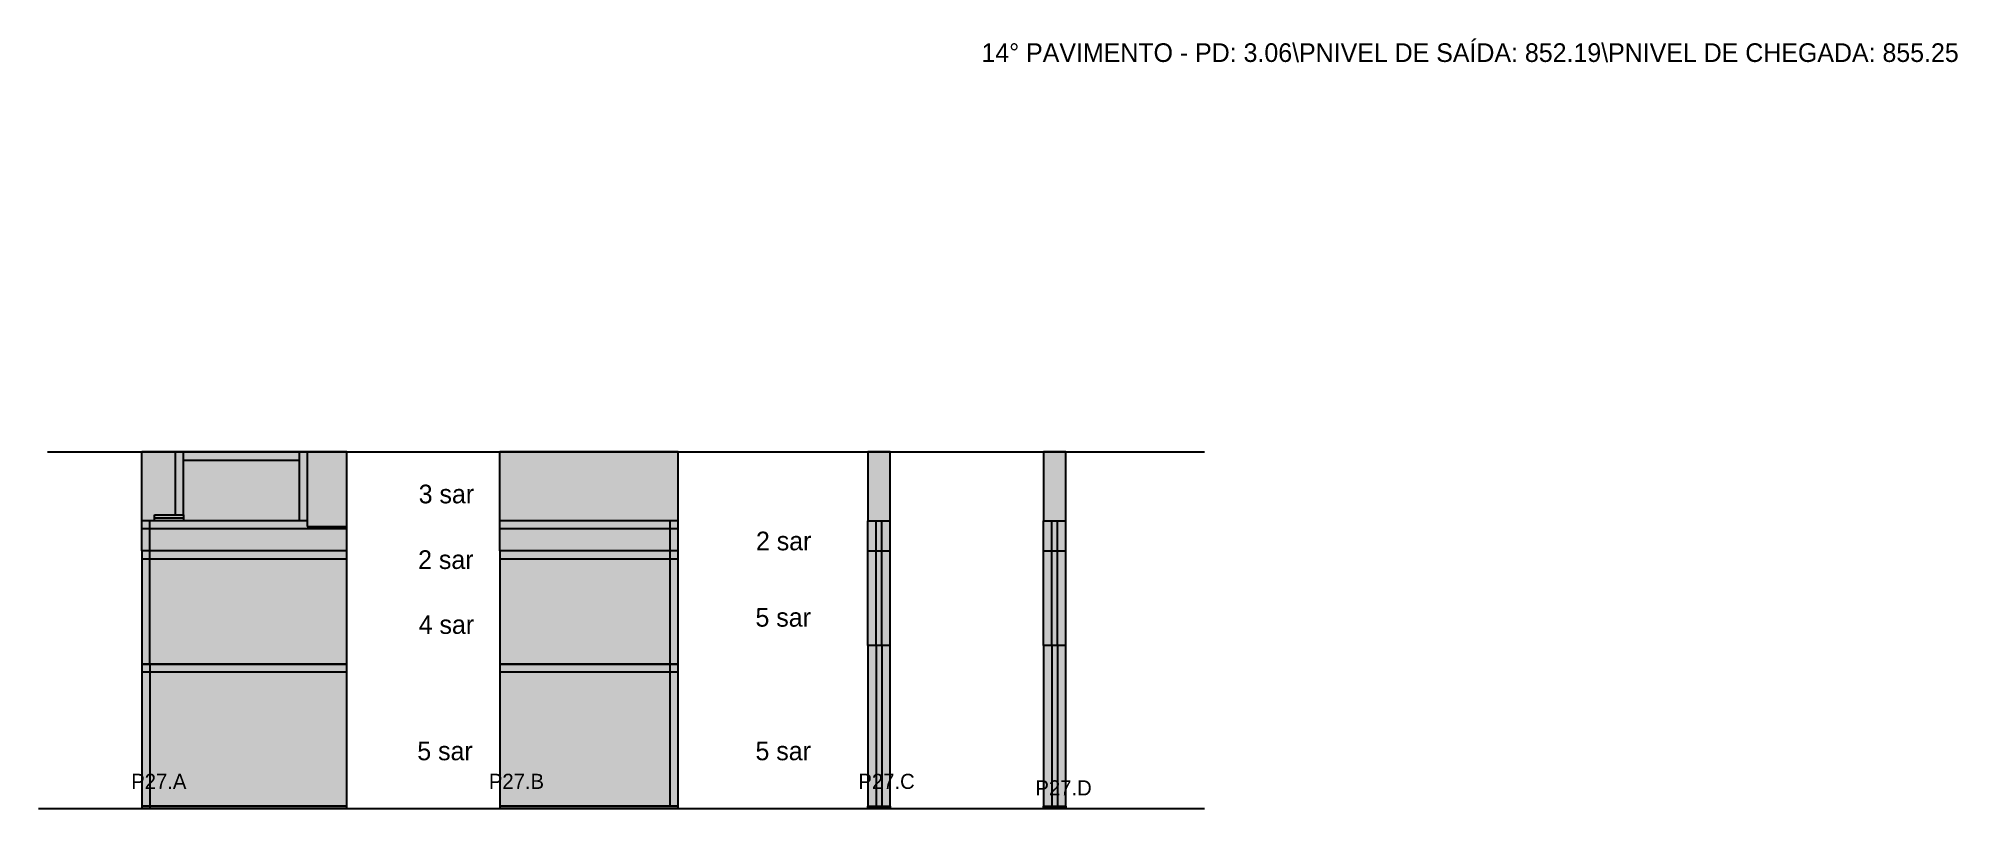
# Model space of a CAD drawing. Header units: metres. Extents: x 7628 to 9275, y 3990 to 4651.
import ezdxf

# ---------------------------------------------------------------- set-up
doc = ezdxf.new("R2010")
doc.units = ezdxf.units.M
for name, color, linetype in [('COTA', 7, 'Continuous'), ('Hachura', 7, 'Continuous'), ('NOMENCLATURA', 7, 'Continuous'), ('Nível', 7, 'Continuous'), ('Painéis', 7, 'Continuous'), ('SARR_2.2x7', 7, 'Continuous'), ('SARR_EDITAR', 7, 'Continuous'), ('Texto Seção', 7, 'Continuous')]:
    doc.layers.add(name, color=color, linetype=linetype)

msp = doc.modelspace()

# ---------------------------------------------------------------- hatches: boundary and pattern name
at = {"layer": 'COTA'}
h = msp.add_hatch(color=7, dxfattribs=at)
h.dxf.hatch_style = 1
h.paths.add_polyline_path([(7717.1, 4237.4), (7728.1, 4237.4), (7728.1, 4237.4), (7728.1, 4242.4), (7728.1, 4242.4), (7746.1, 4242.4), (7746.1, 4242.4), (7746.1, 4296.4), (7746.1, 4296.4), (7717.1, 4296.4), (7717.1, 4296.4), (7717.1, 4237.4)])
h = msp.add_hatch(color=7, dxfattribs=at)
h.dxf.hatch_style = 1
h.paths.add_polyline_path([(7893.1, 4232.4), (7893.1, 4296.4), (7893.1, 4296.4), (7859.1, 4296.4), (7859.1, 4296.4), (7859.1, 4232.4), (7859.1, 4232.4), (7893.1, 4232.4)])
h = msp.add_hatch(color=7, dxfattribs=at)
h.dxf.hatch_style = 1
h.paths.add_polyline_path([(8177.5, 4237.4), (8177.5, 4296.4), (8177.5, 4296.4), (8024.5, 4296.4), (8024.5, 4296.4), (8024.5, 4237.4), (8024.5, 4237.4), (8177.5, 4237.4)])
h = msp.add_hatch(color=7, dxfattribs=at)
h.dxf.hatch_style = 1
h.paths.add_polyline_path([(8359.3, 4296.4), (8340.3, 4296.4), (8340.3, 4296.4), (8340.3, 4237.4), (8340.3, 4237.4), (8359.3, 4237.4), (8359.3, 4237.4), (8359.3, 4296.4)])
h = msp.add_hatch(color=7, dxfattribs=at)
h.dxf.hatch_style = 1
h.paths.add_polyline_path([(8510, 4296.4), (8491, 4296.4), (8491, 4296.4), (8491, 4237.4), (8491, 4237.4), (8510, 4237.4), (8510, 4237.4), (8510, 4296.4)])
at = {"layer": 'Hachura'}
h = msp.add_hatch(color=7, dxfattribs=at)
h.dxf.hatch_style = 1
h.paths.add_polyline_path([(7746.1, 4296.4), (7746.1, 4242.4), (7746.1, 4242.4), (7728.1, 4242.4), (7728.1, 4242.4), (7728.1, 4237.4), (7728.1, 4237.4), (7859.1, 4237.4), (7859.1, 4237.4), (7859.1, 4296.4), (7859.1, 4296.4), (7746.1, 4296.4)])
h = msp.add_hatch(color=7, dxfattribs=at)
h.dxf.hatch_style = 1
h.paths.add_polyline_path([(7893.1, 4237.4), (7717.1, 4237.4), (7717.1, 4237.4), (7717.1, 3990.4), (7717.1, 3990.4), (7893.1, 3990.4), (7893.1, 3990.4), (7893.1, 4237.4)])
h = msp.add_hatch(color=7, dxfattribs=at)
h.dxf.hatch_style = 1
h.paths.add_polyline_path([(8177.5, 4237.4), (8024.5, 4237.4), (8024.5, 4237.4), (8024.5, 3990.4), (8024.5, 3990.4), (8177.5, 3990.4), (8177.5, 3990.4), (8177.5, 4237.4)])
h = msp.add_hatch(color=7, dxfattribs=at)
h.dxf.hatch_style = 1
h.paths.add_polyline_path([(8359.3, 4237.4), (8340.3, 4237.4), (8340.3, 4237.4), (8340.3, 3992.4), (8340.3, 3992.4), (8359.3, 3992.4), (8359.3, 3992.4), (8359.3, 4237.4)])
h = msp.add_hatch(color=7, dxfattribs=at)
h.dxf.hatch_style = 1
h.paths.add_polyline_path([(8510, 4237.4), (8491, 4237.4), (8491, 4237.4), (8491, 3992.4), (8491, 3992.4), (8510, 3992.4), (8510, 3992.4), (8510, 4237.4)])

# ---------------------------------------------------------------- linework, layer by layer
at = {"layer": 'COTA', "color": 7, "lineweight": 25}
for p, q in [((7746.1, 4296.4), (7717.1, 4296.4)), ((7717.1, 4237.4), (7717.1, 4296.4)), ((7893.1, 4296.4), (7859.1, 4296.4)), ((7893.1, 4232.4), (7893.1, 4296.4)), ((8177.5, 4296.4), (8024.5, 4296.4)), ((8024.5, 4237.4), (8024.5, 4296.4)), ((8177.5, 4237.4), (8177.5, 4296.4))]:
    msp.add_line(p, q, dxfattribs=at)
for points in [[(8359.3, 4237.4), (8359.3, 4296.4), (8340.3, 4296.4), (8340.3, 4237.4)], [(8510, 4237.4), (8510, 4296.4), (8491, 4296.4), (8491, 4237.4)]]:
    msp.add_lwpolyline(points, dxfattribs=at)
at = {"layer": 'Nível', "color": 7, "lineweight": 25}
for p, q in [((7636.3, 4296.4), (8629.2, 4296.4)), ((7628.5, 3990.4), (8629.2, 3990.4))]:
    msp.add_line(p, q, dxfattribs=at)
at = {"layer": 'Painéis', "color": 7, "lineweight": 25}
for p, q in [((7746.1, 4242.4), (7746.1, 4296.4)), ((7859.1, 4296.4), (7746.1, 4296.4)), ((7859.1, 4296.4), (7859.1, 4232.4)), ((7859.1, 4237.4), (7717.1, 4237.4)), ((7717.1, 4211.4), (7717.1, 4237.4)), ((7728.1, 4242.4), (7746.1, 4242.4)), ((7728.1, 4237.4), (7728.1, 4242.4)), ((8177.5, 4237.4), (8024.5, 4237.4)), ((8024.5, 4211.4), (8024.5, 4237.4)), ((8177.5, 4211.4), (8177.5, 4237.4)), ((8340.3, 4237.4), (8359.3, 4237.4)), ((8340.3, 4211.4), (8340.3, 4237.4)), ((8359.3, 4211.4), (8359.3, 4237.4)), ((8491, 4237.4), (8510, 4237.4)), ((8491, 4211.4), (8491, 4237.4)), ((8510, 4211.4), (8510, 4237.4)), ((7859.1, 4232.4), (7893.1, 4232.4)), ((7893.1, 4211.4), (7893.1, 4232.4)), ((7717.1, 4211.4), (7717.1, 4114.4)), ((7893.1, 4211.4), (7717.1, 4211.4)), ((7893.1, 4114.4), (7893.1, 4211.4)), ((8024.5, 4211.4), (8024.5, 4114.4)), ((8177.5, 4211.4), (8024.5, 4211.4)), ((8177.5, 4114.4), (8177.5, 4211.4)), ((8340.3, 4130.4), (8340.3, 4211.4)), ((8340.3, 4211.4), (8359.3, 4211.4)), ((8359.3, 4130.4), (8359.3, 4211.4)), ((8491, 4130.4), (8491, 4211.4)), ((8491, 4211.4), (8510, 4211.4)), ((8510, 4130.4), (8510, 4211.4)), ((8340.3, 4130.4), (8340.3, 3992.4)), ((8359.3, 4130.4), (8340.3, 4130.4)), ((8359.3, 3992.4), (8359.3, 4130.4)), ((8491, 4130.4), (8491, 3992.4)), ((8510, 4130.4), (8491, 4130.4)), ((8510, 3992.4), (8510, 4130.4)), ((7717.1, 4114.4), (7717.1, 3990.4)), ((7717.1, 4114.4), (7893.1, 4114.4)), ((7893.1, 4114.4), (7717.1, 4114.4)), ((7893.1, 3990.4), (7893.1, 4114.4)), ((8024.5, 4114.4), (8024.5, 3990.4)), ((8024.5, 4114.4), (8177.5, 4114.4)), ((8177.5, 4114.4), (8024.5, 4114.4)), ((8177.5, 3990.4), (8177.5, 4114.4)), ((7717.1, 3992.4), (7893.1, 3992.4)), ((8024.5, 3992.4), (8177.5, 3992.4)), ((8340.3, 3992.4), (8359.3, 3992.4)), ((8491, 3992.4), (8510, 3992.4))]:
    msp.add_line(p, q, dxfattribs=at)
for points in [[(7893.1, 3992.4), (7717.1, 3992.4), (7717.1, 3990.4), (7893.1, 3990.4)], [(8177.5, 3992.4), (8024.5, 3992.4), (8024.5, 3990.4), (8177.5, 3990.4)], [(8340.3, 3992.4), (8359.3, 3992.4), (8359.3, 3990.4), (8340.3, 3990.4)], [(8491, 3992.4), (8510, 3992.4), (8510, 3990.4), (8491, 3990.4)]]:
    msp.add_lwpolyline(points, close=True, dxfattribs=at)
at = {"layer": 'SARR_2.2x7', "color": 7, "lineweight": 25}
for p, q in [((7753.1, 4242.4), (7753.1, 4296.4)), ((7753.1, 4289.4), (7852.1, 4289.4)), ((7852.1, 4296.4), (7852.1, 4237.4)), ((7724.1, 4211.4), (7724.1, 4237.4)), ((7746.1, 4242.4), (7753.1, 4242.4)), ((8170.5, 4211.4), (8170.5, 4237.4)), ((8347.3, 4211.4), (8347.3, 4237.4)), ((8352.2, 4211.4), (8352.2, 4237.4)), ((8498, 4211.4), (8498, 4237.4)), ((8503, 4211.4), (8503, 4237.4)), ((7893.1, 4230.4), (7717.1, 4230.4)), ((8177.5, 4230.4), (8024.5, 4230.4)), ((7893.1, 4204.4), (7717.1, 4204.4)), ((7724.1, 4114.4), (7724.1, 4211.4)), ((8177.5, 4204.4), (8024.5, 4204.4)), ((8170.5, 4114.4), (8170.5, 4211.4)), ((8347.3, 4130.4), (8347.3, 4211.4)), ((8352.3, 4130.4), (8352.3, 4211.4)), ((8498, 4130.4), (8498, 4211.4)), ((8503, 4130.4), (8503, 4211.4)), ((8347.3, 4130.4), (8347.3, 3992.4)), ((8352.3, 4130.4), (8352.3, 3992.4)), ((8498, 4130.4), (8498, 3992.4)), ((8503, 4130.4), (8503, 3992.4)), ((7893.1, 4107.4), (7717.1, 4107.4)), ((7724.1, 4114.4), (7724.1, 3990.4)), ((8177.5, 4107.4), (8024.5, 4107.4)), ((8170.5, 3992.4), (8170.5, 4114.4)), ((7724.1, 3992.4), (7724.1, 3992.4)), ((7886.1, 3992.4), (7886.1, 3992.4)), ((8031.5, 3992.4), (8031.5, 3992.4)), ((8170.5, 3992.4), (8170.5, 3992.4))]:
    msp.add_line(p, q, dxfattribs=at)
at = {"layer": 'SARR_EDITAR', "color": 7, "lineweight": 25}
for p, q in [((7728.1, 4239.9), (7753.1, 4239.9)), ((7753.1, 4242.4), (7753.1, 4237.4))]:
    msp.add_line(p, q, dxfattribs=at)

# ---------------------------------------------------------------- texts
at = {"layer": 'NOMENCLATURA', "color": 7, "lineweight": 25}
for s, p in [('14° PAVIMENTO - PD: 3.06\\PNIVEL DE SAÍDA: 852.19\\PNIVEL DE CHEGADA: 855.25', (8437.7, 4630.9)), ('3 sar', (7954.8, 4252.3)), ('2 sar', (8244.2, 4212)), ('2 sar', (7954.3, 4196)), ('4 sar', (7954.8, 4140.3)), ('5 sar', (8243.8, 4146.5)), ('5 sar', (7953.6, 4031.9)), ('5 sar', (8243.8, 4031.9))]:
    msp.add_text(s, height=16, dxfattribs=at).set_placement(p)
at = {"layer": 'Texto Seção', "color": 7, "lineweight": 25}
for s, p in [('P27.A', (7708.1, 4007.3)), ('P27.B', (8015, 4007.3)), ('P27.C', (8332.1, 4007.3)), ('P27.D', (8484, 4001.7))]:
    msp.add_text(s, height=13, dxfattribs=at).set_placement(p)

doc.saveas('drawing.dxf')
